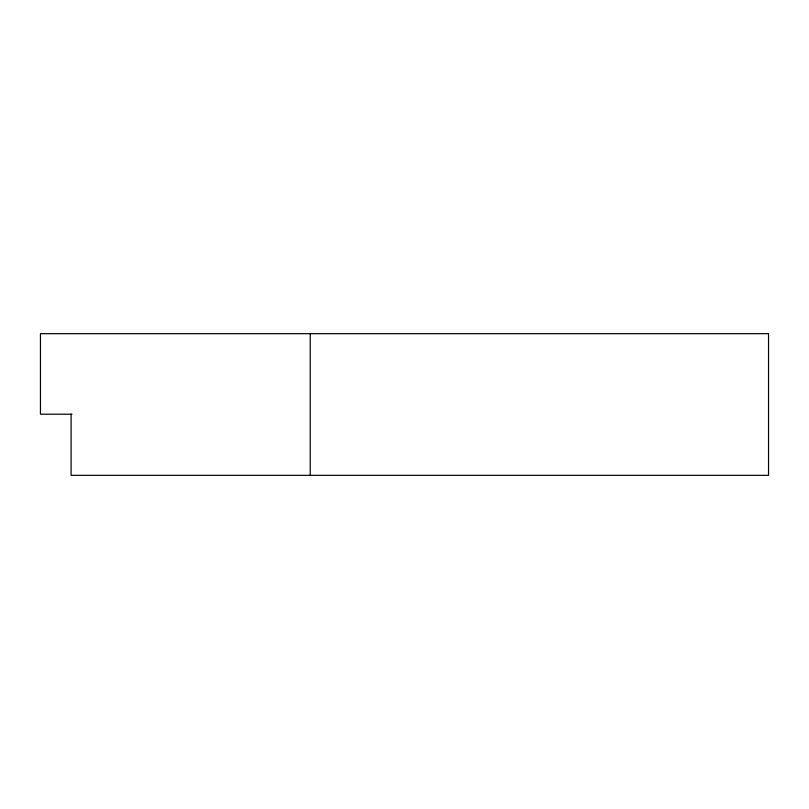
<?xml version="1.0" encoding="UTF-8"?>
<svg xmlns="http://www.w3.org/2000/svg" width="809" height="809" viewBox="0 0 809 809"><rect width="100%" height="100%" fill="white"/><g stroke="black" fill="none" stroke-linecap="round" stroke-linejoin="round"><path stroke-width="1.21" d="M72.001 414.198L40.45 414.198L40.45 333.672L768.55 333.672L768.55 475.328L71.101 475.328L71.101 414.198M310.221 333.672L310.221 475.328"/></g></svg>
